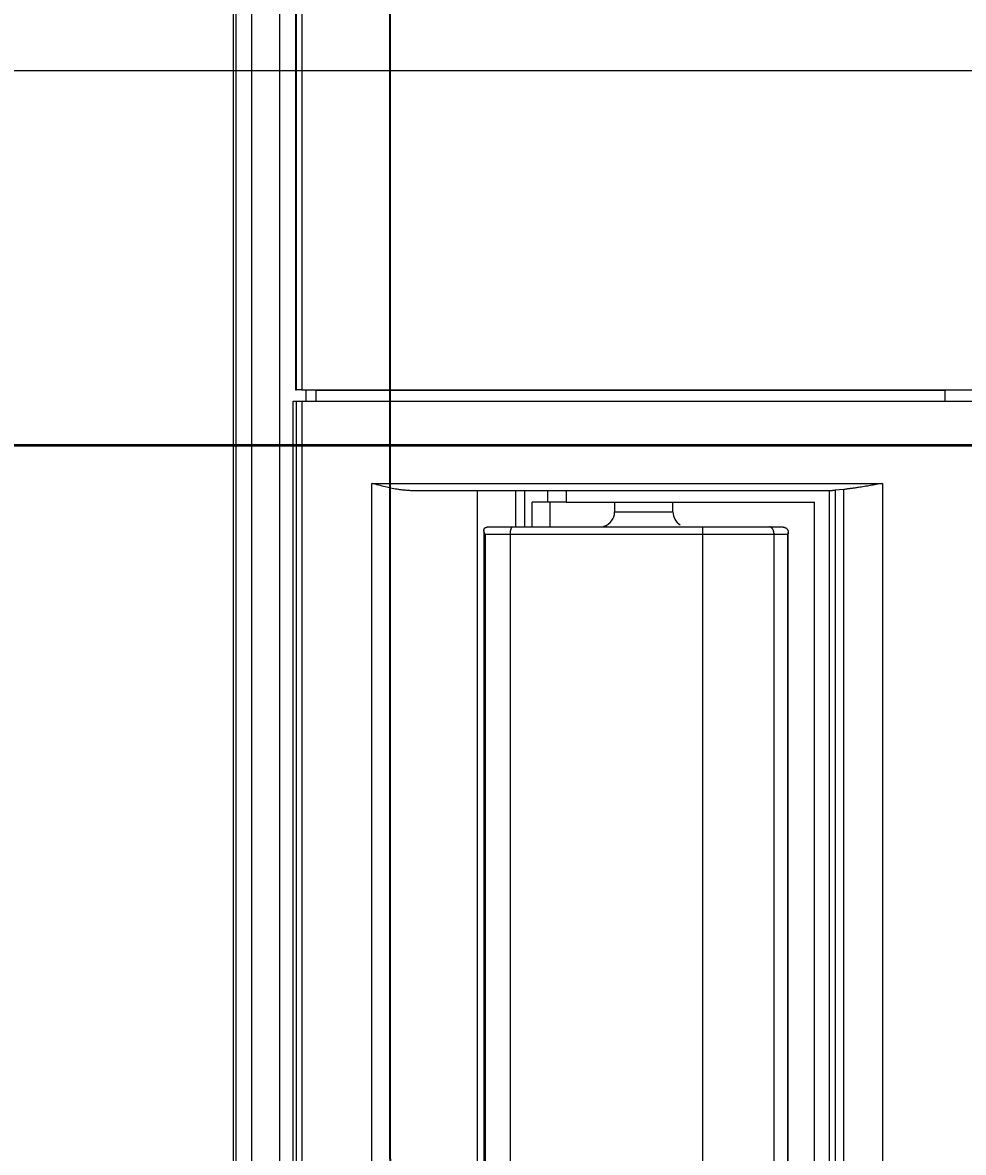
# Model space of a CAD drawing. Header units: metres. Extents: x -101133.8 to -101066.7, y -24899.3 to -24824.7.
# Drawn here: x -101110.4254 to -101110.2998, y -24848.4255 to -24848.2747 of the extents above; entities that cross this region are included whole.
import ezdxf

# ---------------------------------------------------------------- set-up
doc = ezdxf.new("R2010")
doc.units = ezdxf.units.M
doc.header["$LTSCALE"] = 0.2
doc.header["$PDSIZE"] = -5
doc.linetypes.add('AXES', pattern=[50.8, 31.75, -6.35, 6.35, -6.35])
for name, color, linetype in [('CMT-COTATION DIVERS', 1, 'Continuous'), ('CMT-CVC-MATERIEL', 30, 'Continuous'), ('CMT-PLB-EV-SOUS DALLAGE', 1, 'Continuous')]:
    doc.layers.add(name, color=color, linetype=linetype)
doc.styles.get("Standard").update_dxf_attribs({"font": 'arial.ttf'})
doc.dimstyles.get("Standard").update_dxf_attribs({"dimtxt": 0.18, "dimasz": 0.18, "dimexe": 0.18, "dimexo": 0.0625, "dimgap": 0.09, "dimtad": 0, "dimtih": 1, "dimtoh": 1, "dimdec": 4, "dimzin": 0, "dimdsep": 46, "dimtxsty": 'Standard', "dimcen": 0.09, "dimadec": 0, "dimazin": 0, "dimtfac": 1, "dimtdec": 4, "dimtofl": 0, "dimtmove": 0, "dimatfit": 3, "dimfxl": 1, "dimtolj": 1, "dimtzin": 0, "dimarcsym": 0})

# ---------------------------------------------------------------- blocks, each defined once
blk = doc.blocks.new('Cassette 600x600')
at = {"linetype": 'Continuous', "lineweight": 13}
for p, q in [((-20435.73, -42.83), (-20435.73, 52.01)), ((-20434.23, -42.83), (-20434.23, 52.01)), ((-20435.63, 43.01), (-20434.23, 43.01)), ((-20435.63, 43.01), (-20435.63, -40.99)), ((-20423.23, 34.66), (-20138.23, 34.66)), ((-20423.23, -33.48), (-20423.23, 34.66)), ((-20422.42, 29.53), (-20422.32, 28.38)), ((-20139.04, 29.53), (-20422.42, 29.53)), ((-20422.32, 28.38), (-20139.14, 28.38)), ((-20422.23, 27.75), (-20422.23, -27.9)), ((-20139.23, 27.61), (-20422.23, 27.61)), ((-20140.73, 25.61), (-20420.73, 25.61)), ((-20420.73, -7.53), (-20420.73, 25.61)), ((-20417.43, 21.2), (-20417.42, 21.38)), ((-20417.43, 19.6), (-20417.43, 21.2)), ((-20144.77, 22.09), (-20416.69, 22.09)), ((-20416.43, 22.05), (-20416.43, 20.21)), ((-20145.03, 22.05), (-20416.43, 22.05)), ((-20417.43, 10.67), (-20417.43, 19.6)), ((-20416.43, 20.21), (-20416.43, 10.71)), ((-20145.03, 20.21), (-20416.43, 20.21)), ((-20417.43, -14.7), (-20417.43, 10.67)), ((-20416.43, 10.71), (-20416.43, -14.99)), ((-20145.03, 10.71), (-20416.43, 10.71)), ((-20419.43, 6.71), (-20420.73, 6.71)), ((-20419.43, -1.09), (-20419.43, 6.71)), ((-20420.73, -1.09), (-20419.43, -1.09)), ((-20422.23, -7.53), (-20420.73, -7.53)), ((-20420.73, -7.53), (-20420.73, -9.99)), ((-20420.73, -9.99), (-20422.23, -9.99)), ((-20417.43, -9.69), (-20420.73, -9.69)), ((-20420.73, -9.99), (-20420.73, -12.11)), ((-20417.43, -13.09), (-20422.23, -13.09)), ((-20417.43, -12.11), (-20420.73, -12.11)), ((-20417.43, -14.26), (-20422.23, -14.26)), ((-20417.43, -17.85), (-20417.43, -14.7)), ((-20145.03, -14.99), (-20416.43, -14.99)), ((-20416.43, -14.99), (-20416.43, -18.37)), ((-20417.42, -18.07), (-20417.43, -17.85)), ((-20422.23, -19.44), (-20139.23, -19.44)), ((-20416.95, -18.53), (-20144.51, -18.53)), ((-20416.43, -18.37), (-20145.03, -18.37)), ((-20138.23, -33.48), (-20423.23, -33.48)), ((-20435.73, -40.99), (-20435.63, -40.99)), ((-20435.63, -40.99), (-20434.23, -40.99)), ((-20573.93, -43.69), (-20435.73, -43.69)), ((-20572.62, -42.83), (-20435.73, -42.83)), ((-20435.73, -43.54), (-20572.62, -43.54)), ((-20435.73, -42.3), (-20434.23, -42.3)), ((-20435.73, -42.83), (-20435.73, -43.54)), ((-20435.73, -43.69), (-20435.73, -43.54)), ((-20434.23, -42.83), (-20127.23, -42.83)), ((-20434.23, -43.54), (-20434.23, -42.83)), ((-20127.23, -43.54), (-20434.23, -43.54)), ((-20434.23, -44), (-20434.23, -43.54)), ((-20127.23, -44), (-20434.23, -44)), ((-19987.53, -45.76), (-20573.93, -45.76)), ((-20573.93, -49.58), (-19987.53, -49.58)), ((-19987.53, -51.6), (-20573.93, -51.6)), ((-20573.93, -51.99), (-19987.53, -51.99))]:
    blk.add_line(p, q, dxfattribs=at)
for centre, radius, start, end in [((-20416.68, 2.44), 8.27, 88.2687, 95.2085), ((-20419.43, 8.71), 2, 270, 329.2042), ((-20419.43, -3.09), 2, 16.6773, 90)]:
    blk.add_arc(centre, radius, start, end, dxfattribs=at)
for points, knots in [([(-20423.23, 34.66), (-20423.23, 34.66), (-20423.23, 34.65), (-20423.23, 34.65), (-20423.23, 34.65), (-20423.23, 34.65), (-20423.23, 34.64), (-20423.23, 34.64), (-20423.23, 34.64), (-20423.23, 34.63), (-20423.22, 34.63), (-20423.22, 34.63), (-20423.22, 34.62), (-20423.19, 34.45), (-20423.14, 34.12), (-20423.09, 33.84), (-20423.04, 33.55), (-20422.99, 33.3), (-20422.95, 33.05), (-20422.91, 32.8), (-20422.86, 32.54), (-20422.82, 32.26), (-20422.77, 31.99), (-20422.73, 31.69), (-20422.69, 31.48), (-20422.66, 31.28), (-20422.64, 31.14), (-20422.62, 30.99), (-20422.6, 30.84), (-20422.58, 30.67), (-20422.55, 30.5), (-20422.53, 30.34), (-20422.51, 30.18), (-20422.49, 30.02), (-20422.47, 29.86), (-20422.45, 29.69), (-20422.42, 29.53)], [0, 0, 0, 0, 1, 1, 1, 2, 2, 2, 3, 3, 3, 4, 4, 4, 5, 5, 5, 6, 6, 6, 7, 7, 7, 8, 8, 8, 9, 9, 9, 10, 10, 10, 11, 11, 11, 12, 12, 12, 12]), ([(-20422.32, 28.38), (-20422.31, 28.36), (-20422.31, 28.33), (-20422.31, 28.3), (-20422.31, 28.28), (-20422.3, 28.25), (-20422.3, 28.22), (-20422.3, 28.2), (-20422.29, 28.17), (-20422.29, 28.15), (-20422.29, 28.12), (-20422.28, 28.1), (-20422.28, 28.07), (-20422.27, 28.05), (-20422.27, 28.03), (-20422.27, 28), (-20422.26, 27.98), (-20422.26, 27.96), (-20422.25, 27.94), (-20422.25, 27.92), (-20422.25, 27.9), (-20422.24, 27.88), (-20422.24, 27.86), (-20422.24, 27.84), (-20422.24, 27.83), (-20422.23, 27.82), (-20422.23, 27.81), (-20422.23, 27.81), (-20422.23, 27.8), (-20422.23, 27.79), (-20422.23, 27.79), (-20422.23, 27.78), (-20422.23, 27.77), (-20422.23, 27.77), (-20422.23, 27.76), (-20422.23, 27.76), (-20422.23, 27.75)], [0, 0, 0, 0, 1, 1, 1, 2, 2, 2, 3, 3, 3, 4, 4, 4, 5, 5, 5, 6, 6, 6, 7, 7, 7, 8, 8, 8, 9, 9, 9, 10, 10, 10, 11, 11, 11, 12, 12, 12, 12]), ([(-20417.42, 21.38), (-20417.42, 21.39), (-20417.42, 21.41), (-20417.41, 21.42), (-20417.41, 21.43), (-20417.41, 21.44), (-20417.41, 21.46), (-20417.41, 21.47), (-20417.4, 21.48), (-20417.4, 21.49), (-20417.4, 21.51), (-20417.4, 21.52), (-20417.39, 21.53), (-20417.39, 21.54), (-20417.39, 21.56), (-20417.38, 21.57), (-20417.38, 21.58), (-20417.38, 21.59), (-20417.37, 21.61), (-20417.37, 21.62), (-20417.36, 21.63), (-20417.36, 21.64), (-20417.35, 21.65), (-20417.35, 21.67), (-20417.34, 21.68), (-20417.34, 21.69), (-20417.33, 21.7), (-20417.33, 21.71), (-20417.32, 21.73), (-20417.31, 21.74), (-20417.31, 21.75), (-20417.3, 21.76), (-20417.29, 21.77), (-20417.29, 21.78), (-20417.28, 21.79), (-20417.27, 21.8), (-20417.27, 21.81), (-20417.26, 21.82), (-20417.24, 21.84), (-20417.23, 21.85), (-20417.22, 21.87), (-20417.21, 21.88), (-20417.2, 21.89), (-20417.19, 21.9), (-20417.17, 21.92), (-20417.16, 21.93), (-20417.15, 21.94), (-20417.14, 21.95), (-20417.12, 21.96), (-20417.11, 21.97), (-20417.09, 21.98), (-20417.07, 21.99), (-20417.05, 22), (-20417.03, 22.01), (-20417.01, 22.02), (-20417, 22.03), (-20416.98, 22.04), (-20416.96, 22.05), (-20416.94, 22.06), (-20416.92, 22.06), (-20416.9, 22.07), (-20416.87, 22.07), (-20416.84, 22.08), (-20416.82, 22.08), (-20416.79, 22.09), (-20416.76, 22.09), (-20416.73, 22.09), (-20416.71, 22.09), (-20416.68, 22.09), (-20416.65, 22.09), (-20416.62, 22.09), (-20416.59, 22.09), (-20416.57, 22.08), (-20416.55, 22.08), (-20416.54, 22.08), (-20416.53, 22.08), (-20416.52, 22.07), (-20416.51, 22.07), (-20416.5, 22.07), (-20416.49, 22.07), (-20416.48, 22.07), (-20416.47, 22.06), (-20416.46, 22.06), (-20416.44, 22.06), (-20416.43, 22.05), (-20416.43, 22.05), (-20416.43, 22.05), (-20416.43, 22.05), (-20416.43, 22.05), (-20416.43, 22.05), (-20416.43, 22.05), (-20416.43, 22.05), (-20416.43, 22.05), (-20416.43, 22.05), (-20416.43, 22.05), (-20416.43, 22.05), (-20416.43, 22.05)], [0, 0, 0, 0, 1, 1, 1, 2, 2, 2, 3, 3, 3, 4, 4, 4, 5, 5, 5, 6, 6, 6, 7, 7, 7, 8, 8, 8, 9, 9, 9, 10, 10, 10, 11, 11, 11, 12, 12, 12, 13, 13, 13, 14, 14, 14, 15, 15, 15, 16, 16, 16, 17, 17, 17, 18, 18, 18, 19, 19, 19, 20, 20, 20, 21, 21, 21, 22, 22, 22, 23, 23, 23, 24, 24, 24, 25, 25, 25, 26, 26, 26, 27, 27, 27, 28, 28, 28, 29, 29, 29, 30, 30, 30, 31, 31, 31, 32, 32, 32, 32]), ([(-20416.43, 20.21), (-20416.46, 20.2), (-20416.49, 20.2), (-20416.51, 20.2), (-20416.54, 20.2), (-20416.57, 20.2), (-20416.6, 20.19), (-20416.63, 20.19), (-20416.65, 20.19), (-20416.68, 20.18), (-20416.71, 20.18), (-20416.73, 20.18), (-20416.76, 20.17), (-20416.79, 20.17), (-20416.81, 20.16), (-20416.84, 20.15), (-20416.86, 20.15), (-20416.89, 20.14), (-20416.91, 20.13), (-20416.94, 20.12), (-20416.96, 20.11), (-20416.99, 20.1), (-20417.01, 20.09), (-20417.03, 20.08), (-20417.05, 20.07), (-20417.08, 20.06), (-20417.1, 20.05), (-20417.12, 20.04), (-20417.14, 20.03), (-20417.16, 20.02), (-20417.18, 20), (-20417.2, 19.99), (-20417.21, 19.98), (-20417.23, 19.96), (-20417.25, 19.95), (-20417.26, 19.94), (-20417.28, 19.92), (-20417.29, 19.91), (-20417.31, 19.89), (-20417.32, 19.88), (-20417.33, 19.86), (-20417.34, 19.85), (-20417.35, 19.83), (-20417.37, 19.82), (-20417.37, 19.8), (-20417.38, 19.78), (-20417.39, 19.77), (-20417.4, 19.75), (-20417.41, 19.74), (-20417.41, 19.73), (-20417.41, 19.72), (-20417.41, 19.71), (-20417.42, 19.7), (-20417.42, 19.69), (-20417.42, 19.69), (-20417.42, 19.68), (-20417.42, 19.67), (-20417.43, 19.66), (-20417.43, 19.65), (-20417.43, 19.64), (-20417.43, 19.63), (-20417.43, 19.63), (-20417.43, 19.63), (-20417.43, 19.63), (-20417.43, 19.62), (-20417.43, 19.62), (-20417.43, 19.62), (-20417.43, 19.62), (-20417.43, 19.61), (-20417.43, 19.61), (-20417.43, 19.61), (-20417.43, 19.61), (-20417.43, 19.6)], [0, 0, 0, 0, 1, 1, 1, 2, 2, 2, 3, 3, 3, 4, 4, 4, 5, 5, 5, 6, 6, 6, 7, 7, 7, 8, 8, 8, 9, 9, 9, 10, 10, 10, 11, 11, 11, 12, 12, 12, 13, 13, 13, 14, 14, 14, 15, 15, 15, 16, 16, 16, 17, 17, 17, 18, 18, 18, 19, 19, 19, 20, 20, 20, 21, 21, 21, 22, 22, 22, 23, 23, 23, 24, 24, 24, 24]), ([(-20416.43, -14.99), (-20416.46, -14.99), (-20416.49, -14.99), (-20416.51, -14.99), (-20416.54, -14.99), (-20416.57, -14.99), (-20416.6, -14.99), (-20416.63, -14.99), (-20416.65, -14.99), (-20416.68, -14.98), (-20416.71, -14.98), (-20416.73, -14.98), (-20416.76, -14.98), (-20416.79, -14.98), (-20416.81, -14.97), (-20416.84, -14.97), (-20416.86, -14.97), (-20416.89, -14.96), (-20416.91, -14.96), (-20416.94, -14.95), (-20416.96, -14.95), (-20416.99, -14.95), (-20417.01, -14.94), (-20417.03, -14.94), (-20417.05, -14.93), (-20417.08, -14.93), (-20417.1, -14.92), (-20417.12, -14.91), (-20417.14, -14.91), (-20417.16, -14.9), (-20417.18, -14.9), (-20417.2, -14.89), (-20417.21, -14.88), (-20417.23, -14.88), (-20417.25, -14.87), (-20417.26, -14.86), (-20417.28, -14.86), (-20417.29, -14.85), (-20417.31, -14.84), (-20417.32, -14.84), (-20417.33, -14.83), (-20417.34, -14.82), (-20417.35, -14.81), (-20417.37, -14.81), (-20417.37, -14.8), (-20417.38, -14.79), (-20417.39, -14.78), (-20417.4, -14.77), (-20417.41, -14.77), (-20417.41, -14.76), (-20417.41, -14.76), (-20417.41, -14.75), (-20417.42, -14.75), (-20417.42, -14.75), (-20417.42, -14.74), (-20417.42, -14.74), (-20417.42, -14.73), (-20417.43, -14.73), (-20417.43, -14.73), (-20417.43, -14.72), (-20417.43, -14.72), (-20417.43, -14.72), (-20417.43, -14.72), (-20417.43, -14.71), (-20417.43, -14.71), (-20417.43, -14.71), (-20417.43, -14.71), (-20417.43, -14.71), (-20417.43, -14.71), (-20417.43, -14.71), (-20417.43, -14.71), (-20417.43, -14.7), (-20417.43, -14.7)], [0, 0, 0, 0, 1, 1, 1, 2, 2, 2, 3, 3, 3, 4, 4, 4, 5, 5, 5, 6, 6, 6, 7, 7, 7, 8, 8, 8, 9, 9, 9, 10, 10, 10, 11, 11, 11, 12, 12, 12, 13, 13, 13, 14, 14, 14, 15, 15, 15, 16, 16, 16, 17, 17, 17, 18, 18, 18, 19, 19, 19, 20, 20, 20, 21, 21, 21, 22, 22, 22, 23, 23, 23, 24, 24, 24, 24]), ([(-20416.43, -18.37), (-20416.43, -18.37), (-20416.43, -18.37), (-20416.43, -18.37), (-20416.43, -18.37), (-20416.43, -18.37), (-20416.43, -18.37), (-20416.43, -18.37), (-20416.43, -18.37), (-20416.43, -18.37), (-20416.43, -18.37), (-20416.43, -18.38), (-20416.43, -18.38), (-20416.44, -18.38), (-20416.44, -18.38), (-20416.45, -18.38), (-20416.45, -18.38), (-20416.46, -18.39), (-20416.46, -18.39), (-20416.47, -18.39), (-20416.47, -18.39), (-20416.47, -18.4), (-20416.48, -18.4), (-20416.48, -18.4), (-20416.49, -18.4), (-20416.51, -18.41), (-20416.54, -18.43), (-20416.58, -18.44), (-20416.61, -18.46), (-20416.64, -18.47), (-20416.67, -18.48), (-20416.7, -18.49), (-20416.72, -18.5), (-20416.76, -18.5), (-20416.79, -18.51), (-20416.82, -18.52), (-20416.84, -18.52), (-20416.87, -18.53), (-20416.89, -18.53), (-20416.91, -18.53), (-20416.93, -18.53), (-20416.95, -18.53), (-20416.97, -18.53), (-20416.99, -18.53), (-20417.01, -18.53), (-20417.03, -18.53), (-20417.05, -18.53), (-20417.07, -18.52), (-20417.09, -18.52), (-20417.11, -18.51), (-20417.12, -18.51), (-20417.13, -18.51), (-20417.15, -18.5), (-20417.16, -18.5), (-20417.17, -18.49), (-20417.19, -18.48), (-20417.2, -18.48), (-20417.21, -18.47), (-20417.22, -18.46), (-20417.24, -18.45), (-20417.25, -18.44), (-20417.26, -18.43), (-20417.26, -18.43), (-20417.27, -18.42), (-20417.28, -18.41), (-20417.28, -18.41), (-20417.29, -18.4), (-20417.3, -18.39), (-20417.3, -18.38), (-20417.31, -18.37), (-20417.32, -18.36), (-20417.32, -18.35), (-20417.33, -18.35), (-20417.33, -18.34), (-20417.34, -18.33), (-20417.35, -18.32), (-20417.35, -18.31), (-20417.36, -18.3), (-20417.36, -18.29), (-20417.37, -18.27), (-20417.37, -18.26), (-20417.37, -18.25), (-20417.38, -18.24), (-20417.38, -18.23), (-20417.39, -18.22), (-20417.39, -18.21), (-20417.39, -18.19), (-20417.39, -18.18), (-20417.4, -18.17), (-20417.4, -18.16), (-20417.4, -18.14), (-20417.41, -18.13), (-20417.41, -18.12), (-20417.41, -18.11), (-20417.41, -18.09), (-20417.41, -18.08), (-20417.42, -18.07)], [0, 0, 0, 0, 1, 1, 1, 2, 2, 2, 3, 3, 3, 4, 4, 4, 5, 5, 5, 6, 6, 6, 7, 7, 7, 8, 8, 8, 9, 9, 9, 10, 10, 10, 11, 11, 11, 12, 12, 12, 13, 13, 13, 14, 14, 14, 15, 15, 15, 16, 16, 16, 17, 17, 17, 18, 18, 18, 19, 19, 19, 20, 20, 20, 21, 21, 21, 22, 22, 22, 23, 23, 23, 24, 24, 24, 25, 25, 25, 26, 26, 26, 27, 27, 27, 28, 28, 28, 29, 29, 29, 30, 30, 30, 31, 31, 31, 32, 32, 32, 32]), ([(-20422.23, -27.9), (-20422.24, -28.06), (-20422.25, -28.23), (-20422.27, -28.4), (-20422.28, -28.56), (-20422.29, -28.73), (-20422.31, -28.9), (-20422.32, -29.07), (-20422.34, -29.24), (-20422.35, -29.4), (-20422.37, -29.56), (-20422.39, -29.69), (-20422.42, -29.9), (-20422.45, -30.14), (-20422.51, -30.49), (-20422.57, -30.8), (-20422.64, -31.12), (-20422.7, -31.41), (-20422.77, -31.7), (-20422.84, -31.99), (-20422.91, -32.27), (-20423, -32.59), (-20423.08, -32.91), (-20423.17, -33.26), (-20423.22, -33.46), (-20423.22, -33.46), (-20423.22, -33.46), (-20423.23, -33.46), (-20423.23, -33.47), (-20423.23, -33.47), (-20423.23, -33.47), (-20423.23, -33.47), (-20423.23, -33.47), (-20423.23, -33.48), (-20423.23, -33.48), (-20423.23, -33.48), (-20423.23, -33.48)], [0, 0, 0, 0, 1, 1, 1, 2, 2, 2, 3, 3, 3, 4, 4, 4, 5, 5, 5, 6, 6, 6, 7, 7, 7, 8, 8, 8, 9, 9, 9, 10, 10, 10, 11, 11, 11, 12, 12, 12, 12])]:
    blk.add_open_spline(points, degree=3, knots=knots, dxfattribs=at)
blk = doc.blocks.new('COT-45')
at = {"color": 0}
for p, q in [((0, -1), (0, 1)), ((-1, 0), (1, 0))]:
    blk.add_line(p, q, dxfattribs=at)
at = {"color": 0, "const_width": 0.4}
blk.add_lwpolyline([(-0.4419, -0.4419), (0.4419, 0.4419)], dxfattribs=at)
blk = doc.blocks.new('*D117')
at = {"layer": 'CMT-COTATION DIVERS', "color": 0, "lineweight": -2}
for p, q in [((-101111.62331, -24847.28014), (-101111.62331, -24847.25476)), ((-101106.09932, -24848.56773), (-101106.09932, -24847.25476)), ((-101111.59831, -24847.30476), (-101106.12432, -24847.30476))]:
    blk.add_line(p, q, dxfattribs=at)
at = {"layer": 'Defpoints', "color": 0, "lineweight": 15}
for p in [(-101106.09932, -24847.30476), (-101111.62331, -24847.31014), (-101106.09932, -24848.59773)]:
    blk.add_point(p, dxfattribs=at)
at = {"layer": 'CMT-COTATION DIVERS', "color": 0, "lineweight": -2, "xscale": 0.025, "yscale": 0.025, "zscale": 0.025, "rotation": 180}
blk.add_blockref('COT-45', (-101111.62331, -24847.30476), dxfattribs=at)
at = {"layer": 'CMT-COTATION DIVERS', "color": 0, "lineweight": -2, "xscale": 0.025, "yscale": 0.025, "zscale": 0.025}
blk.add_blockref('COT-45', (-101106.09932, -24847.30476), dxfattribs=at)
at = {"layer": 'CMT-COTATION DIVERS', "color": 0, "lineweight": 15, "insert": (-101108.86131, -24847.22897), "char_height": 0.075, "attachment_point": 5}
blk.add_mtext('\\A1;552', dxfattribs=at)
blk = doc.blocks.new('*D135')
at = {"layer": 'CMT-COTATION DIVERS', "color": 0, "lineweight": -2}
for p, q in [((-101110.8076, -24845.99585), (-101110.32634, -24845.99585)), ((-101110.37634, -24848.42636), (-101110.37634, -24846.02085)), ((-101110.62831, -24848.45136), (-101110.32634, -24848.45136))]:
    blk.add_line(p, q, dxfattribs=at)
at = {"layer": 'Defpoints', "color": 0, "lineweight": 15}
for p in [(-101110.8376, -24845.99585), (-101110.37634, -24845.99585), (-101110.65831, -24848.45136)]:
    blk.add_point(p, dxfattribs=at)
at = {"layer": 'CMT-COTATION DIVERS', "color": 0, "lineweight": -2, "xscale": 0.025, "yscale": 0.025, "zscale": 0.025}
for p, rotation in [((-101110.37634, -24845.99585), 90), ((-101110.37634, -24848.45136), 270)]:
    blk.add_blockref('COT-45', p, dxfattribs=dict(at, rotation=rotation))
at = {"layer": 'CMT-COTATION DIVERS', "color": 0, "lineweight": 15, "insert": (-101110.45214, -24847.2236), "char_height": 0.075, "attachment_point": 5, "rotation": 90}
blk.add_mtext('\\A1;246', dxfattribs=at)

msp = doc.modelspace()

# ---------------------------------------------------------------- linework, layer by layer
at = {"layer": 'CMT-PLB-EV-SOUS DALLAGE', "color": 8, "linetype": 'AXES', "lineweight": 20}
msp.add_line((-101106.34802, -24848.28119), (-101112.80784, -24848.28119), dxfattribs=at)
at = {"layer": 'CMT-PLB-EV-SOUS DALLAGE', "lineweight": 35}
msp.add_line((-101106.34802, -24848.33119), (-101112.80784, -24848.33119), dxfattribs=at)

# ---------------------------------------------------------------- block references
at = {"layer": 'CMT-CVC-MATERIEL', "xscale": 0.001, "yscale": 0.001, "zscale": 0.001, "rotation": 270}
msp.add_blockref('Cassette 600x600', (-101110.34531, -24868.75947), dxfattribs=at)

# ---------------------------------------------------------------- dimensions: what is measured, and where the dimension line sits
at = {"layer": 'CMT-COTATION DIVERS', "lineweight": 15}
dim = msp.add_linear_dim(base=(-101110.37634, -24845.99585), p1=(-101110.65831, -24848.45136), p2=(-101110.8376, -24845.99585), angle=90, dimstyle='Standard', override={"dimscale": 0.05, "dimtxt": 1.5, "dimasz": 0.5, "dimexe": 1, "dimexo": 0.6, "dimgap": 0.75, "dimtad": 1, "dimtih": 0, "dimtoh": 0, "dimdec": 0, "dimlfac": 100, "dimblk": 'COT-45', "dimcen": 0, "dimadec": 2, "dimazin": 2, "dimtdec": 2, "dimtix": 1, "dimtmove": 1, "dimfrac": 1}, dxfattribs=at)
dim.commit()
dim.dimension.update_dxf_attribs({"geometry": '*D135', "text_midpoint": (-101110.45214, -24847.2236)})
dim = msp.add_linear_dim(base=(-101106.09932, -24847.30476), p1=(-101111.62331, -24847.31014), p2=(-101106.09932, -24848.59773), dimstyle='Standard', override={"dimscale": 0.05, "dimtxt": 1.5, "dimasz": 0.5, "dimexe": 1, "dimexo": 0.6, "dimgap": 0.75, "dimtad": 1, "dimtih": 0, "dimtoh": 0, "dimdec": 0, "dimlfac": 100, "dimblk": 'COT-45', "dimcen": 0, "dimadec": 2, "dimazin": 2, "dimtdec": 2, "dimtix": 1, "dimtmove": 1, "dimfrac": 1}, dxfattribs=at)
dim.commit()
dim.dimension.update_dxf_attribs({"geometry": '*D117', "text_midpoint": (-101108.86131, -24847.22897)})

doc.saveas('drawing.dxf')
